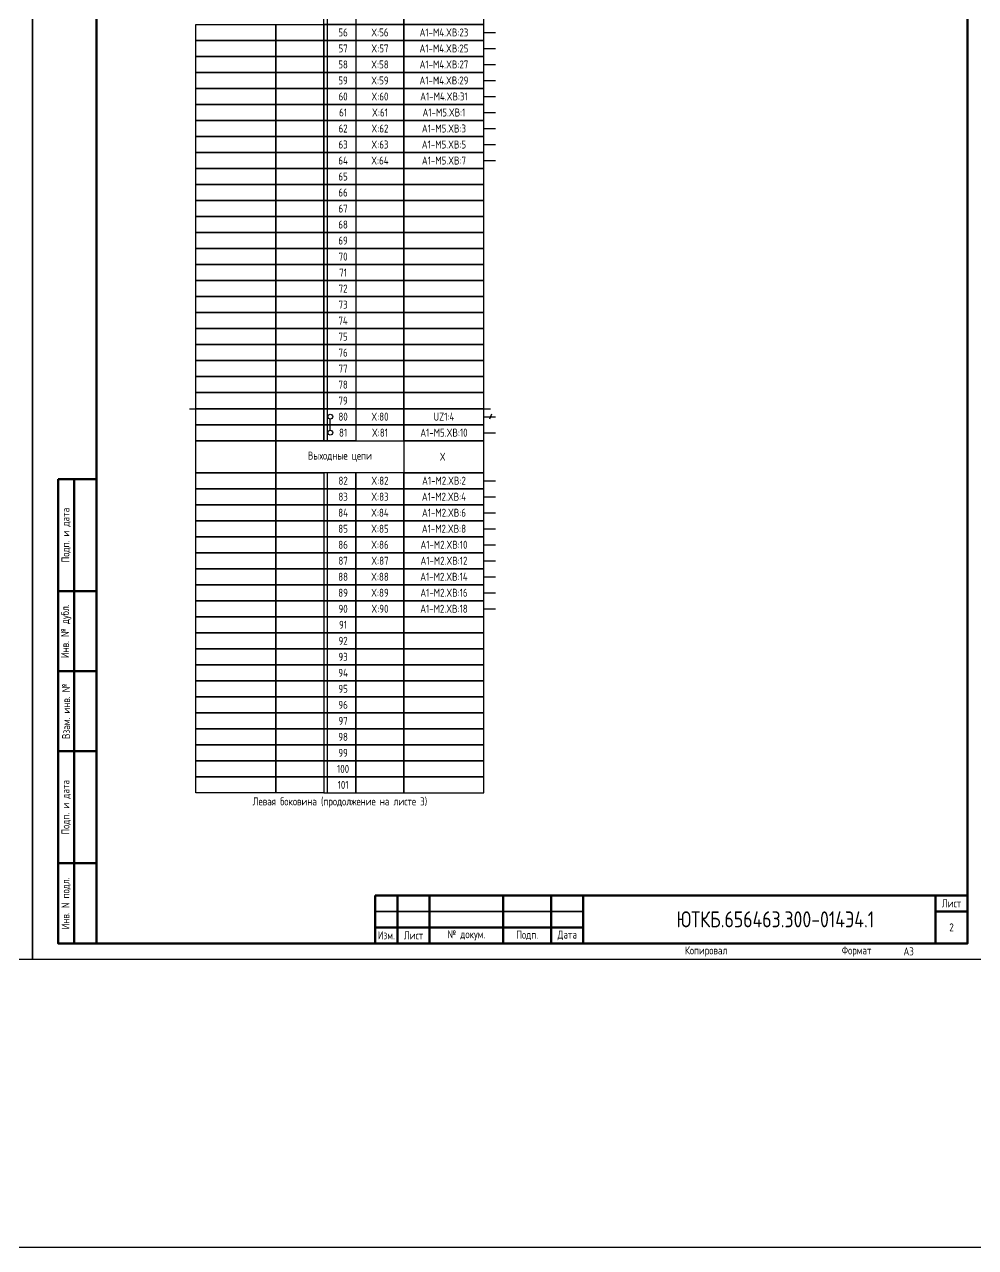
# Model space of a CAD drawing. Header units: millimetres. Extents: x -863 to 2619, y -90 to 586.
# Drawn here: x 1974.5 to 2271.5, y -90 to 292 of the extents above; entities that cross this region are included whole.
import ezdxf

# ---------------------------------------------------------------- set-up
doc = ezdxf.new("R2010")
doc.units = ezdxf.units.MM
doc.styles.add('Gost_type_A', font='GOST_A.TTF')

# ---------------------------------------------------------------- blocks, each defined once
blk = doc.blocks.new('Штамп левый нижний')
at = {"lineweight": 50}
for points in [[(-12, 145), (-7, 145), (-7, 110), (-12, 110)], [(-7, 145), (0, 145), (0, 110), (-7, 110)], [(-12, 110), (-7, 110), (-7, 85), (-12, 85)], [(-7, 110), (0, 110), (0, 85), (-7, 85)], [(-12, 85), (-7, 85), (-7, 60), (-12, 60)], [(-7, 85), (0, 85), (0, 60), (-7, 60)], [(-12, 60), (-7, 60), (-7, 25), (-12, 25)], [(-7, 60), (0, 60), (0, 25), (-7, 25)], [(-12, 25), (-7, 25), (-7, 0), (-12, 0)], [(-7, 25), (0, 25), (0, 0), (-7, 0)]]:
    blk.add_lwpolyline(points, close=True, dxfattribs=at)
at = {"char_height": 2.5, "attachment_point": 5, "rotation": 90, "style": 'Gost_type_A'}
for s, insert, width in [('Подп. и дата', (-9.5, 127.5), 35), ('Инв. № дубл.', (-9.5, 97.5), 25), ('Взам. инв. №', (-9.5, 72.5), 25), ('Подп. и дата', (-9.5, 42.5), 35), ('Инв. N подл.', (-9.5, 12.5), 25)]:
    blk.add_mtext(s, dxfattribs=dict(at, insert=insert, width=width))
blk = doc.blocks.new('Штамп малый нижний')
at = {"lineweight": 50}
for points in [[(-185, 15), (-178, 15), (-178, 5), (-185, 5)], [(-178, 15), (-168, 15), (-168, 5), (-178, 5)], [(-168, 15), (-145, 15), (-145, 5), (-168, 5)], [(-145, 15), (-130, 15), (-130, 5), (-145, 5)], [(-130, 15), (-120, 15), (-120, 5), (-130, 5)], [(-120, 15), (-10, 15), (-10, 0), (-120, 0)], [(-10, 15), (0, 15), (0, 10), (-10, 10)], [(-10, 10), (0, 10), (0, 0), (-10, 0)], [(-185, 5), (-178, 5), (-178, 0), (-185, 0)], [(-178, 5), (-168, 5), (-168, 0), (-178, 0)], [(-168, 5), (-145, 5), (-145, 0), (-168, 0)], [(-145, 5), (-130, 5), (-130, 0), (-145, 0)], [(-130, 5), (-120, 5), (-120, 0), (-130, 0)]]:
    blk.add_lwpolyline(points, close=True, dxfattribs=at)
for points in [[(-185, 15), (-178, 15), (-178, 10), (-185, 10)], [(-178, 15), (-168, 15), (-168, 10), (-178, 10)], [(-168, 15), (-145, 15), (-145, 10), (-168, 10)], [(-145, 15), (-130, 15), (-130, 10), (-145, 10)], [(-130, 15), (-120, 15), (-120, 10), (-130, 10)], [(-185, 10), (-178, 10), (-178, 5), (-185, 5)], [(-178, 10), (-168, 10), (-168, 5), (-178, 5)], [(-168, 10), (-145, 10), (-145, 5), (-168, 5)], [(-145, 10), (-130, 10), (-130, 5), (-145, 5)], [(-130, 10), (-120, 10), (-120, 5), (-130, 5)]]:
    blk.add_lwpolyline(points, close=True)
at = {"char_height": 2.5, "style": 'Gost_type_A'}
for s, insert, width, attachment_point in [('Лист', (-5, 12.5), 10, 5), ('№ докум.', (-156.5, 2.5), 23, 5), ('Подп.', (-137.5, 2.5), 15, 5), ('Дата', (-125, 2.5), 10, 5), ('Изм.', (-181.5, 2.5), 7, 5), ('Лист', (-173, 2.5), 10, 5), ('Копировал', (-75, -2.53), 13.1202, 6), ('Формат', (-30, -2.53), 13.1202, 6)]:
    blk.add_mtext(s, dxfattribs=dict(at, insert=insert, width=width, attachment_point=attachment_point))

msp = doc.modelspace()

# ---------------------------------------------------------------- linework, layer by layer
for p, q in [((2069, 347), (2069, 282)), ((2118, 289.5), (2121.62, 289.5)), ((2118, 284.5), (2121.62, 284.5)), ((2069, 282), (2069, 162)), ((2118, 279.5), (2121.62, 279.5)), ((2118, 274.5), (2121.62, 274.5)), ((2118, 269.5), (2121.62, 269.5)), ((2118, 264.5), (2121.62, 264.5)), ((2118, 259.5), (2121.62, 259.5)), ((2118, 254.5), (2121.62, 254.5)), ((2118, 249.5), (2121.62, 249.5)), ((2026, 172), (2120, 172)), ((2070, 165.25), (2070, 168.75)), ((2118, 169.5), (2121.62, 169.5)), ((2120.33, 170.31), (2119.75, 168.69)), ((2118, 164.5), (2121.62, 164.5)), ((2069, 152), (2069, 52)), ((2118, 149.5), (2121.62, 149.5)), ((2118, 144.5), (2121.62, 144.5)), ((2118, 139.5), (2121.62, 139.5)), ((2118, 134.5), (2121.62, 134.5)), ((2118, 129.5), (2121.62, 129.5)), ((2118, 124.5), (2121.62, 124.5)), ((2118, 119.5), (2121.62, 119.5)), ((2118, 114.5), (2121.62, 114.5)), ((2118, 109.5), (2121.62, 109.5))]:
    msp.add_line(p, q)
for points in [[(-863, 586), (2619, 586), (2619, -90), (-863, -90)], [(1977, 420), (1977, 0), (1680, 0), (1680, 420)], [(2274, 420), (2274, 0), (1977, 0), (1977, 420)], [(2068, 297), (2078, 297), (2078, 292), (2068, 292)], [(2093, 297), (2078, 297), (2078, 292), (2093, 292)], [(2118, 297), (2093, 297), (2093, 292), (2118, 292)], [(2028, 292), (2053, 292), (2053, 287), (2028, 287)], [(2053, 292), (2068, 292), (2068, 287), (2053, 287)], [(2068, 292), (2078, 292), (2078, 287), (2068, 287)], [(2093, 292), (2078, 292), (2078, 287), (2093, 287)], [(2118, 292), (2093, 292), (2093, 287), (2118, 287)], [(2028, 287), (2053, 287), (2053, 282), (2028, 282)], [(2053, 287), (2068, 287), (2068, 282), (2053, 282)], [(2068, 287), (2078, 287), (2078, 282), (2068, 282)], [(2093, 287), (2078, 287), (2078, 282), (2093, 282)], [(2118, 287), (2093, 287), (2093, 282), (2118, 282)], [(2028, 282), (2053, 282), (2053, 277), (2028, 277)], [(2053, 282), (2068, 282), (2068, 277), (2053, 277)], [(2068, 282), (2078, 282), (2078, 277), (2068, 277)], [(2093, 282), (2078, 282), (2078, 277), (2093, 277)], [(2118, 282), (2093, 282), (2093, 277), (2118, 277)], [(2028, 277), (2053, 277), (2053, 272), (2028, 272)], [(2053, 277), (2068, 277), (2068, 272), (2053, 272)], [(2068, 277), (2078, 277), (2078, 272), (2068, 272)], [(2093, 277), (2078, 277), (2078, 272), (2093, 272)], [(2118, 277), (2093, 277), (2093, 272), (2118, 272)], [(2028, 272), (2053, 272), (2053, 267), (2028, 267)], [(2053, 272), (2068, 272), (2068, 267), (2053, 267)], [(2068, 272), (2078, 272), (2078, 267), (2068, 267)], [(2093, 272), (2078, 272), (2078, 267), (2093, 267)], [(2118, 272), (2093, 272), (2093, 267), (2118, 267)], [(2028, 267), (2053, 267), (2053, 262), (2028, 262)], [(2053, 267), (2068, 267), (2068, 262), (2053, 262)], [(2068, 267), (2078, 267), (2078, 262), (2068, 262)], [(2093, 267), (2078, 267), (2078, 262), (2093, 262)], [(2118, 267), (2093, 267), (2093, 262), (2118, 262)], [(2028, 262), (2053, 262), (2053, 257), (2028, 257)], [(2053, 262), (2068, 262), (2068, 257), (2053, 257)], [(2068, 262), (2078, 262), (2078, 257), (2068, 257)], [(2093, 262), (2078, 262), (2078, 257), (2093, 257)], [(2118, 262), (2093, 262), (2093, 257), (2118, 257)], [(2028, 257), (2053, 257), (2053, 252), (2028, 252)], [(2053, 257), (2068, 257), (2068, 252), (2053, 252)], [(2068, 257), (2078, 257), (2078, 252), (2068, 252)], [(2093, 257), (2078, 257), (2078, 252), (2093, 252)], [(2118, 257), (2093, 257), (2093, 252), (2118, 252)], [(2028, 252), (2053, 252), (2053, 247), (2028, 247)], [(2053, 252), (2068, 252), (2068, 247), (2053, 247)], [(2068, 252), (2078, 252), (2078, 247), (2068, 247)], [(2093, 252), (2078, 252), (2078, 247), (2093, 247)], [(2118, 252), (2093, 252), (2093, 247), (2118, 247)], [(2028, 247), (2053, 247), (2053, 242), (2028, 242)], [(2053, 247), (2068, 247), (2068, 242), (2053, 242)], [(2068, 247), (2078, 247), (2078, 242), (2068, 242)], [(2093, 247), (2078, 247), (2078, 242), (2093, 242)], [(2118, 247), (2093, 247), (2093, 242), (2118, 242)], [(2028, 242), (2053, 242), (2053, 237), (2028, 237)], [(2053, 242), (2068, 242), (2068, 237), (2053, 237)], [(2068, 242), (2078, 242), (2078, 237), (2068, 237)], [(2093, 242), (2078, 242), (2078, 237), (2093, 237)], [(2118, 242), (2093, 242), (2093, 237), (2118, 237)], [(2028, 237), (2053, 237), (2053, 232), (2028, 232)], [(2053, 237), (2068, 237), (2068, 232), (2053, 232)], [(2068, 237), (2078, 237), (2078, 232), (2068, 232)], [(2093, 237), (2078, 237), (2078, 232), (2093, 232)], [(2118, 237), (2093, 237), (2093, 232), (2118, 232)], [(2028, 232), (2053, 232), (2053, 227), (2028, 227)], [(2053, 232), (2068, 232), (2068, 227), (2053, 227)], [(2068, 232), (2078, 232), (2078, 227), (2068, 227)], [(2093, 232), (2078, 232), (2078, 227), (2093, 227)], [(2118, 232), (2093, 232), (2093, 227), (2118, 227)], [(2028, 227), (2053, 227), (2053, 222), (2028, 222)], [(2053, 227), (2068, 227), (2068, 222), (2053, 222)], [(2068, 227), (2078, 227), (2078, 222), (2068, 222)], [(2093, 227), (2078, 227), (2078, 222), (2093, 222)], [(2118, 227), (2093, 227), (2093, 222), (2118, 222)], [(2028, 222), (2053, 222), (2053, 217), (2028, 217)], [(2053, 222), (2068, 222), (2068, 217), (2053, 217)], [(2068, 222), (2078, 222), (2078, 217), (2068, 217)], [(2093, 222), (2078, 222), (2078, 217), (2093, 217)], [(2118, 222), (2093, 222), (2093, 217), (2118, 217)], [(2028, 217), (2053, 217), (2053, 212), (2028, 212)], [(2053, 217), (2068, 217), (2068, 212), (2053, 212)], [(2068, 217), (2078, 217), (2078, 212), (2068, 212)], [(2093, 217), (2078, 217), (2078, 212), (2093, 212)], [(2118, 217), (2093, 217), (2093, 212), (2118, 212)], [(2028, 212), (2053, 212), (2053, 207), (2028, 207)], [(2053, 212), (2068, 212), (2068, 207), (2053, 207)], [(2068, 212), (2078, 212), (2078, 207), (2068, 207)], [(2093, 212), (2078, 212), (2078, 207), (2093, 207)], [(2118, 212), (2093, 212), (2093, 207), (2118, 207)], [(2028, 207), (2053, 207), (2053, 202), (2028, 202)], [(2053, 207), (2068, 207), (2068, 202), (2053, 202)], [(2068, 207), (2078, 207), (2078, 202), (2068, 202)], [(2093, 207), (2078, 207), (2078, 202), (2093, 202)], [(2118, 207), (2093, 207), (2093, 202), (2118, 202)], [(2028, 202), (2053, 202), (2053, 197), (2028, 197)], [(2053, 202), (2068, 202), (2068, 197), (2053, 197)], [(2068, 202), (2078, 202), (2078, 197), (2068, 197)], [(2093, 202), (2078, 202), (2078, 197), (2093, 197)], [(2118, 202), (2093, 202), (2093, 197), (2118, 197)], [(2028, 197), (2053, 197), (2053, 192), (2028, 192)], [(2053, 197), (2068, 197), (2068, 192), (2053, 192)], [(2068, 197), (2078, 197), (2078, 192), (2068, 192)], [(2093, 197), (2078, 197), (2078, 192), (2093, 192)], [(2118, 197), (2093, 197), (2093, 192), (2118, 192)], [(2028, 192), (2053, 192), (2053, 187), (2028, 187)], [(2053, 192), (2068, 192), (2068, 187), (2053, 187)], [(2068, 192), (2078, 192), (2078, 187), (2068, 187)], [(2093, 192), (2078, 192), (2078, 187), (2093, 187)], [(2118, 192), (2093, 192), (2093, 187), (2118, 187)], [(2028, 187), (2053, 187), (2053, 182), (2028, 182)], [(2053, 187), (2068, 187), (2068, 182), (2053, 182)], [(2068, 187), (2078, 187), (2078, 182), (2068, 182)], [(2093, 187), (2078, 187), (2078, 182), (2093, 182)], [(2118, 187), (2093, 187), (2093, 182), (2118, 182)], [(2028, 182), (2053, 182), (2053, 177), (2028, 177)], [(2053, 182), (2068, 182), (2068, 177), (2053, 177)], [(2068, 182), (2078, 182), (2078, 177), (2068, 177)], [(2093, 182), (2078, 182), (2078, 177), (2093, 177)], [(2118, 182), (2093, 182), (2093, 177), (2118, 177)], [(2028, 177), (2053, 177), (2053, 172), (2028, 172)], [(2053, 177), (2068, 177), (2068, 172), (2053, 172)], [(2068, 177), (2078, 177), (2078, 172), (2068, 172)], [(2093, 177), (2078, 177), (2078, 172), (2093, 172)], [(2118, 177), (2093, 177), (2093, 172), (2118, 172)], [(2028, 172), (2053, 172), (2053, 167), (2028, 167)], [(2053, 172), (2068, 172), (2068, 167), (2053, 167)], [(2068, 172), (2078, 172), (2078, 167), (2068, 167)], [(2093, 172), (2078, 172), (2078, 167), (2093, 167)], [(2118, 172), (2093, 172), (2093, 167), (2118, 167)], [(2028, 167), (2053, 167), (2053, 162), (2028, 162)], [(2053, 167), (2068, 167), (2068, 162), (2053, 162)], [(2068, 167), (2078, 167), (2078, 162), (2068, 162)], [(2093, 167), (2078, 167), (2078, 162), (2093, 162)], [(2118, 167), (2093, 167), (2093, 162), (2118, 162)], [(2028, 162), (2053, 162), (2053, 152), (2028, 152)], [(2053, 162), (2093, 162), (2093, 152), (2053, 152)], [(2118, 162), (2093, 162), (2093, 152), (2118, 152)], [(2028, 152), (2053, 152), (2053, 147), (2028, 147)], [(2053, 152), (2068, 152), (2068, 147), (2053, 147)], [(2078, 152), (2068, 152), (2068, 147), (2078, 147)], [(2093, 152), (2078, 152), (2078, 147), (2093, 147)], [(2118, 152), (2093, 152), (2093, 147), (2118, 147)], [(2028, 147), (2053, 147), (2053, 142), (2028, 142)], [(2053, 147), (2068, 147), (2068, 142), (2053, 142)], [(2078, 147), (2068, 147), (2068, 142), (2078, 142)], [(2093, 147), (2078, 147), (2078, 142), (2093, 142)], [(2118, 147), (2093, 147), (2093, 142), (2118, 142)], [(2028, 142), (2053, 142), (2053, 137), (2028, 137)], [(2053, 142), (2068, 142), (2068, 137), (2053, 137)], [(2078, 142), (2068, 142), (2068, 137), (2078, 137)], [(2093, 142), (2078, 142), (2078, 137), (2093, 137)], [(2118, 142), (2093, 142), (2093, 137), (2118, 137)], [(2028, 137), (2053, 137), (2053, 132), (2028, 132)], [(2053, 137), (2068, 137), (2068, 132), (2053, 132)], [(2078, 137), (2068, 137), (2068, 132), (2078, 132)], [(2093, 137), (2078, 137), (2078, 132), (2093, 132)], [(2118, 137), (2093, 137), (2093, 132), (2118, 132)], [(2028, 132), (2053, 132), (2053, 127), (2028, 127)], [(2053, 132), (2068, 132), (2068, 127), (2053, 127)], [(2078, 132), (2068, 132), (2068, 127), (2078, 127)], [(2093, 132), (2078, 132), (2078, 127), (2093, 127)], [(2118, 132), (2093, 132), (2093, 127), (2118, 127)], [(2028, 127), (2053, 127), (2053, 122), (2028, 122)], [(2053, 127), (2068, 127), (2068, 122), (2053, 122)], [(2078, 127), (2068, 127), (2068, 122), (2078, 122)], [(2093, 127), (2078, 127), (2078, 122), (2093, 122)], [(2118, 127), (2093, 127), (2093, 122), (2118, 122)], [(2028, 122), (2053, 122), (2053, 117), (2028, 117)], [(2053, 122), (2068, 122), (2068, 117), (2053, 117)], [(2078, 122), (2068, 122), (2068, 117), (2078, 117)], [(2093, 122), (2078, 122), (2078, 117), (2093, 117)], [(2118, 122), (2093, 122), (2093, 117), (2118, 117)], [(2028, 117), (2053, 117), (2053, 112), (2028, 112)], [(2053, 117), (2068, 117), (2068, 112), (2053, 112)], [(2078, 117), (2068, 117), (2068, 112), (2078, 112)], [(2093, 117), (2078, 117), (2078, 112), (2093, 112)], [(2118, 117), (2093, 117), (2093, 112), (2118, 112)], [(2028, 112), (2053, 112), (2053, 107), (2028, 107)], [(2053, 112), (2068, 112), (2068, 107), (2053, 107)], [(2078, 112), (2068, 112), (2068, 107), (2078, 107)], [(2093, 112), (2078, 112), (2078, 107), (2093, 107)], [(2118, 112), (2093, 112), (2093, 107), (2118, 107)], [(2028, 107), (2053, 107), (2053, 102), (2028, 102)], [(2053, 107), (2068, 107), (2068, 102), (2053, 102)], [(2078, 107), (2068, 107), (2068, 102), (2078, 102)], [(2093, 107), (2078, 107), (2078, 102), (2093, 102)], [(2118, 107), (2093, 107), (2093, 102), (2118, 102)], [(2028, 102), (2053, 102), (2053, 97), (2028, 97)], [(2053, 102), (2068, 102), (2068, 97), (2053, 97)], [(2078, 102), (2068, 102), (2068, 97), (2078, 97)], [(2093, 102), (2078, 102), (2078, 97), (2093, 97)], [(2118, 102), (2093, 102), (2093, 97), (2118, 97)], [(2028, 97), (2053, 97), (2053, 92), (2028, 92)], [(2053, 97), (2068, 97), (2068, 92), (2053, 92)], [(2078, 97), (2068, 97), (2068, 92), (2078, 92)], [(2093, 97), (2078, 97), (2078, 92), (2093, 92)], [(2118, 97), (2093, 97), (2093, 92), (2118, 92)], [(2028, 92), (2053, 92), (2053, 87), (2028, 87)], [(2053, 92), (2068, 92), (2068, 87), (2053, 87)], [(2078, 92), (2068, 92), (2068, 87), (2078, 87)], [(2093, 92), (2078, 92), (2078, 87), (2093, 87)], [(2118, 92), (2093, 92), (2093, 87), (2118, 87)], [(2028, 87), (2053, 87), (2053, 82), (2028, 82)], [(2053, 87), (2068, 87), (2068, 82), (2053, 82)], [(2078, 87), (2068, 87), (2068, 82), (2078, 82)], [(2093, 87), (2078, 87), (2078, 82), (2093, 82)], [(2118, 87), (2093, 87), (2093, 82), (2118, 82)], [(2028, 82), (2053, 82), (2053, 77), (2028, 77)], [(2053, 82), (2068, 82), (2068, 77), (2053, 77)], [(2078, 82), (2068, 82), (2068, 77), (2078, 77)], [(2093, 82), (2078, 82), (2078, 77), (2093, 77)], [(2118, 82), (2093, 82), (2093, 77), (2118, 77)], [(2028, 77), (2053, 77), (2053, 72), (2028, 72)], [(2053, 77), (2068, 77), (2068, 72), (2053, 72)], [(2078, 77), (2068, 77), (2068, 72), (2078, 72)], [(2093, 77), (2078, 77), (2078, 72), (2093, 72)], [(2118, 77), (2093, 77), (2093, 72), (2118, 72)], [(2028, 72), (2053, 72), (2053, 67), (2028, 67)], [(2053, 72), (2068, 72), (2068, 67), (2053, 67)], [(2078, 72), (2068, 72), (2068, 67), (2078, 67)], [(2093, 72), (2078, 72), (2078, 67), (2093, 67)], [(2118, 72), (2093, 72), (2093, 67), (2118, 67)], [(2028, 67), (2053, 67), (2053, 62), (2028, 62)], [(2053, 67), (2068, 67), (2068, 62), (2053, 62)], [(2078, 67), (2068, 67), (2068, 62), (2078, 62)], [(2093, 67), (2078, 67), (2078, 62), (2093, 62)], [(2118, 67), (2093, 67), (2093, 62), (2118, 62)], [(2028, 62), (2053, 62), (2053, 57), (2028, 57)], [(2053, 62), (2068, 62), (2068, 57), (2053, 57)], [(2078, 62), (2068, 62), (2068, 57), (2078, 57)], [(2093, 62), (2078, 62), (2078, 57), (2093, 57)], [(2118, 62), (2093, 62), (2093, 57), (2118, 57)], [(2028, 57), (2053, 57), (2053, 52), (2028, 52)], [(2053, 57), (2068, 57), (2068, 52), (2053, 52)], [(2078, 57), (2068, 57), (2068, 52), (2078, 52)], [(2093, 57), (2078, 57), (2078, 52), (2093, 52)], [(2118, 57), (2093, 57), (2093, 52), (2118, 52)]]:
    msp.add_lwpolyline(points, close=True)
at = {"lineweight": 50}
msp.add_lwpolyline([(2269, 415), (2269, 5), (1997, 5), (1997, 415)], close=True, dxfattribs=at)
for centre in [(2070, 169.5), (2070, 164.5)]:
    msp.add_circle(centre, 0.75)

# ---------------------------------------------------------------- block references
at = {"color": 1}
msp.add_blockref('Штамп левый нижний', (1997, 5), dxfattribs=at)
msp.add_blockref('Штамп малый нижний', (2269, 5))

# ---------------------------------------------------------------- texts
at = {"ltscale": 10, "char_height": 2.5, "attachment_point": 5, "style": 'Gost_type_A'}
for s, insert, width in [('56', (2074, 289.5), 8), ('X:56', (2085.5, 289.5), 15), ('57', (2074, 284.5), 8), ('X:57', (2085.5, 284.5), 15), ('58', (2074, 279.5), 8), ('X:58', (2085.5, 279.5), 15), ('59', (2074, 274.5), 8), ('X:59', (2085.5, 274.5), 15), ('60', (2074, 269.5), 8), ('X:60', (2085.5, 269.5), 15), ('61', (2074, 264.5), 8), ('X:61', (2085.5, 264.5), 15), ('62', (2074, 259.5), 8), ('X:62', (2085.5, 259.5), 15), ('63', (2074, 254.5), 8), ('X:63', (2085.5, 254.5), 15), ('64', (2074, 249.5), 8), ('X:64', (2085.5, 249.5), 15), ('65', (2074, 244.5), 8), ('66', (2074, 239.5), 8), ('67', (2074, 234.5), 8), ('68', (2074, 229.5), 8), ('69', (2074, 224.5), 8), ('70', (2074, 219.5), 8), ('71', (2074, 214.5), 8), ('72', (2074, 209.5), 8), ('73', (2074, 204.5), 8), ('74', (2074, 199.5), 8), ('75', (2074, 194.5), 8), ('76', (2074, 189.5), 8), ('77', (2074, 184.5), 8), ('78', (2074, 179.5), 8), ('79', (2074, 174.5), 8), ('80', (2074, 169.5), 8), ('X:80', (2085.5, 169.5), 15), ('81', (2074, 164.5), 8), ('X:81', (2085.5, 164.5), 15), ('82', (2074, 149.5), 8), ('X:82', (2085.5, 149.5), 15), ('83', (2074, 144.5), 8), ('X:83', (2085.5, 144.5), 15), ('84', (2074, 139.5), 8), ('X:84', (2085.5, 139.5), 15), ('85', (2074, 134.5), 8), ('X:85', (2085.5, 134.5), 15), ('86', (2074, 129.5), 8), ('X:86', (2085.5, 129.5), 15), ('87', (2074, 124.5), 8), ('X:87', (2085.5, 124.5), 15), ('88', (2074, 119.5), 8), ('X:88', (2085.5, 119.5), 15), ('89', (2074, 114.5), 8), ('X:89', (2085.5, 114.5), 15), ('90', (2074, 109.5), 8), ('X:90', (2085.5, 109.5), 15), ('91', (2074, 104.5), 8), ('92', (2074, 99.5), 8), ('93', (2074, 94.5), 8), ('94', (2074, 89.5), 8), ('95', (2074, 84.5), 8), ('96', (2074, 79.5), 8), ('97', (2074, 74.5), 8), ('98', (2074, 69.5), 8), ('99', (2074, 64.5), 8), ('100', (2074, 59.5), 8), ('101', (2074, 54.5), 8)]:
    msp.add_mtext(s, dxfattribs=dict(at, insert=insert, width=width))
at = {"style": 'Gost_type_A'}
for s, insert, char_height, width, attachment_point in [('A1-M4.XВ:23', (2105.5, 289.5), 2.5, 25, 5), ('A1-M4.XВ:25', (2105.5, 284.5), 2.5, 25, 5), ('A1-M4.XВ:27', (2105.5, 279.5), 2.5, 25, 5), ('A1-M4.XВ:29', (2105.5, 274.5), 2.5, 25, 5), ('A1-M4.XВ:31', (2105.5, 269.5), 2.5, 25, 5), ('A1-M5.XВ:1', (2105.5, 264.5), 2.5, 25, 5), ('A1-M5.XВ:3', (2105.5, 259.5), 2.5, 25, 5), ('A1-M5.XВ:5', (2105.5, 254.5), 2.5, 25, 5), ('A1-M5.XВ:7', (2105.5, 249.5), 2.5, 25, 5), ('UZ1:4', (2105.5, 169.5), 2.5, 25, 5), ('A1-M5.XВ:10', (2105.5, 164.5), 2.5, 25, 5), ('Выходные цепи ', (2073, 157), 2.5, 40, 5), ('X', (2105.09, 157), 2.5, 25, 5), ('A1-M2.XВ:2', (2105.5, 149.5), 2.5, 25, 5), ('A1-M2.XВ:4', (2105.5, 144.5), 2.5, 25, 5), ('A1-M2.XВ:6', (2105.5, 139.5), 2.5, 25, 5), ('A1-M2.XВ:8', (2105.5, 134.5), 2.5, 25, 5), ('A1-M2.XВ:10', (2105.5, 129.5), 2.5, 25, 5), ('A1-M2.XВ:12', (2105.5, 124.5), 2.5, 25, 5), ('A1-M2.XВ:14', (2105.5, 119.5), 2.5, 25, 5), ('A1-M2.XВ:16', (2105.5, 114.5), 2.5, 25, 5), ('A1-M2.XВ:18', (2105.5, 109.5), 2.5, 25, 5), ('Левая боковина (продолжение на листе 3)', (2073, 49), 2.5, 90, 5), ('ЮТКБ.656463.300-014Э4.1', (2209, 12.5), 5, 120, 5), ('2', (2264, 10), 2.5, 10, 5), ('A3', (2249, 2.5), 2.5, 20, 4), ('A3', (2249, 2.5), 2.5, 20, 4)]:
    msp.add_mtext(s, dxfattribs=dict(at, insert=insert, char_height=char_height, width=width, attachment_point=attachment_point))

doc.saveas('drawing.dxf')
